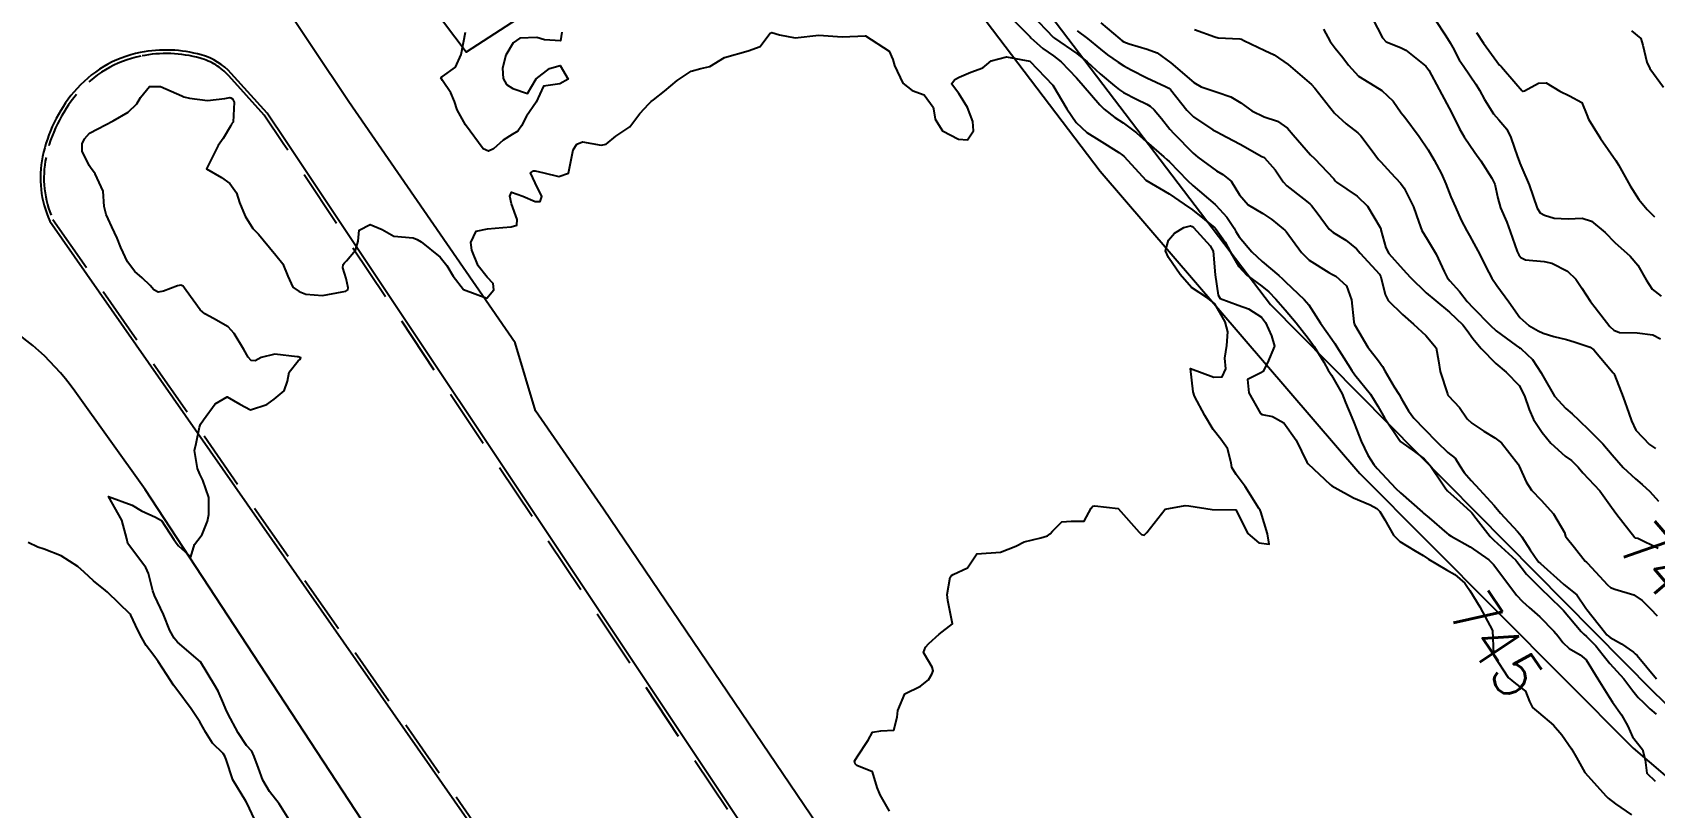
# Model space of a CAD drawing. Header units: metres. Extents: x 298520 to 308411, y 7433745 to 7450750.
# Drawn here: x 305244.6 to 305382.8, y 7436377.2 to 7436443.2 of the extents above; entities that cross this region are included whole.
import ezdxf
from ezdxf.enums import TextEntityAlignment as Align

# ---------------------------------------------------------------- set-up
doc = ezdxf.new("R2010")
doc.units = ezdxf.units.M
doc.header["$LTSCALE"] = 10
doc.linetypes.add('DASHED', pattern=[0.75, 0.5, -0.25])
for name, color, linetype in [('Canteiro', 45, 'DASHED'), ('Cotas', 45, 'Continuous'), ('Curvas de Nivel 1m', 11, 'Continuous'), ('Curvas de Nivel 5m', 15, 'Continuous'), ('Edificações', 30, 'Continuous'), ('Vias Primárias', 230, 'Continuous')]:
    doc.layers.add(name, color=color, linetype=linetype)
doc.styles.add('Style-STANDARD', font='STANDARD.shx')

msp = doc.modelspace()

# ---------------------------------------------------------------- linework, layer by layer
at = {"layer": 'Canteiro'}
msp.add_lwpolyline([(305266, 7436433.78), (305264.39, 7436436.19), (305261.36, 7436439.55, 0.142047), (305258.94, 7436441.05, 0.117996), (305253.89, 7436441.23, 0.170733), (305248.4, 7436437.97, 0.124148), (305245.8, 7436432.6, 0.156838), (305246.38, 7436427.32), (305292.39, 7436361.42), (305332.32, 7436301.74), (305343.24, 7436285.69), (305360.77, 7436258.64, 0.027998), (305364.01, 7436254.19, 0.219336), (305371.85, 7436250.39, 0.147376), (305376.57, 7436251.71, 0.103006), (305379.55, 7436254.59, 0.089753), (305381.29, 7436258.54, 0.198141), (305380.7, 7436262.36), (305367.22, 7436281.95), (305352.16, 7436304.22), (305337.61, 7436325.77), (305324.65, 7436345.85)], format="xyb", close=True, dxfattribs=at)
at = {"layer": 'Curvas de Nivel 1m', "flags": 128}
for points, elevation in [([(305327.69, 7436444.81), (305329.61, 7436442.87), (305329.69, 7436442.79), (305330.7, 7436441.87), (305331.6, 7436441.25), (305332.26, 7436440.75), (305333.57, 7436439.38), (305334.14, 7436438.73), (305335.55, 7436437.08), (305335.72, 7436436.9), (305335.93, 7436436.71), (305336.83, 7436436), (305337.53, 7436435.54), (305338.68, 7436434.68), (305339.51, 7436433.94), (305341, 7436432.65), (305341.27, 7436432.42), (305341.49, 7436432.22), (305343.02, 7436430.62), (305343.47, 7436430.2), (305345.37, 7436428.6), (305345.44, 7436428.53), (305346.36, 7436427.52), (305346.99, 7436426.58), (305347.14, 7436426.3), (305347.42, 7436425.82), (305348.5, 7436424.56), (305349.39, 7436423.74), (305350.79, 7436422.53), (305351.1, 7436422.26), (305351.37, 7436422.01), (305352.97, 7436420.5), (305353.35, 7436420.05), (305354.34, 7436418.49), (305355.31, 7436417.11), (305355.57, 7436416.74), (305355.74, 7436416.47), (305356.35, 7436415.52), (305357.01, 7436414.45), (305357.28, 7436414.09), (305358.6, 7436412.44), (305359.24, 7436411.4), (305359.79, 7436410.42), (305361.01, 7436408.61), (305361.15, 7436408.41), (305361.2, 7436408.36), (305362.35, 7436407.55), (305363.19, 7436406.92), (305363.68, 7436406.37), (305364.73, 7436404.8), (305365.01, 7436404.36), (305365.16, 7436404.2), (305366.22, 7436403.27), (305367.13, 7436402.45), (305367.24, 7436402.33), (305367.61, 7436401.84), (305368.8, 7436400.31), (305369.11, 7436400), (305370.98, 7436398.29), (305371.08, 7436398.18), (305371.9, 7436397.11), (305372.72, 7436396.27), (305372.9, 7436396.1), (305373.06, 7436395.94), (305374.83, 7436394.24), (305375.04, 7436394.02), (305376.55, 7436392.22), (305376.77, 7436391.98), (305377.01, 7436391.78), (305377.8, 7436391.01), (305378.42, 7436390.2), (305378.98, 7436389.5), (305380.17, 7436388.18), (305380.95, 7436387.16), (305381.4, 7436386.61), (305381.85, 7436386.16), (305382.41, 7436385.62), (305382.93, 7436385.17)], 743), ([(305329.72, 7436444.79), (305331.61, 7436442.82), (305331.69, 7436442.76), (305333.6, 7436441.46), (305334.47, 7436440.73), (305335.58, 7436439.71), (305336.81, 7436438.7), (305337.22, 7436438.36), (305337.56, 7436438.12), (305338.67, 7436437.56), (305339.55, 7436437.13), (305339.83, 7436436.95), (305340.17, 7436436.66), (305340.8, 7436435.92), (305341.53, 7436435.01), (305341.85, 7436434.64), (305343.5, 7436432.97), (305343.89, 7436432.62), (305345.48, 7436431.46), (305346.02, 7436431.13), (305346.74, 7436430.58), (305347.46, 7436429.42), (305348.2, 7436428.56), (305349.44, 7436427.83), (305350.2, 7436427.31), (305351.18, 7436426.52), (305351.31, 7436426.41), (305351.42, 7436426.28), (305352.73, 7436424.51), (305353.39, 7436423.84), (305355.06, 7436422.8), (305355.38, 7436422.63), (305355.65, 7436422.48), (305356.56, 7436421.66), (305356.98, 7436420.46), (305357.18, 7436418.6), (305357.21, 7436418.45), (305357.25, 7436418.37), (305357.32, 7436418.22), (305358.39, 7436416.44), (305359.29, 7436415.28), (305359.64, 7436414.78), (305359.82, 7436414.42), (305360.63, 7436413.05), (305361.04, 7436412.41), (305361.25, 7436412.05), (305361.83, 7436411), (305362.29, 7436410.39), (305363.22, 7436409.46), (305364.25, 7436408.37), (305365.19, 7436407.47), (305365.81, 7436406.97), (305366.21, 7436406.34), (305366.58, 7436405.75), (305367.17, 7436405.08), (305367.89, 7436404.32), (305369.14, 7436402.94), (305369.69, 7436402.3), (305371.12, 7436400.75), (305371.34, 7436400.51), (305371.51, 7436400.28), (305372.2, 7436399.17), (305372.84, 7436398.26), (305372.95, 7436398.13), (305373.08, 7436398), (305375.04, 7436396.24), (305375.06, 7436396.22), (305376.17, 7436395.34), (305376.96, 7436394.21), (305377.04, 7436394.09), (305378.55, 7436392.19), (305378.75, 7436391.94), (305379.01, 7436391.71), (305379.99, 7436391.16), (305381, 7436390.45), (305381.15, 7436390.32), (305381.31, 7436390.17), (305382.96, 7436388.19)], 742), ([(305358.78, 7436444.44), (305359.62, 7436442.77), (305359.93, 7436442.43), (305361.16, 7436441.96), (305361.61, 7436441.72), (305363.32, 7436440.38), (305363.59, 7436440.04), (305364.46, 7436438.37), (305365.54, 7436436.36), (305366.2, 7436435.02), (305366.58, 7436434.34), (305367.5, 7436433.01), (305368.01, 7436432.32), (305368.95, 7436430.84), (305369.19, 7436430.31), (305369.46, 7436429.13), (305369.69, 7436428.31), (305370.21, 7436427.08), (305370.51, 7436426.3), (305371.11, 7436424.59), (305371.23, 7436424.29), (305371.4, 7436424.06), (305371.8, 7436423.88), (305373.39, 7436423.72), (305374.06, 7436423.58), (305375.38, 7436422.92), (305376.1, 7436422.23), (305376.61, 7436421.46), (305377.35, 7436420.33), (305377.44, 7436420.21), (305377.74, 7436419.82), (305378.98, 7436418.19), (305379.32, 7436417.89), (305379.81, 7436417.69), (305381.32, 7436417.67), (305382.65, 7436417.48), (305383.31, 7436417.16)], 737), ([(305364.1, 7436444.38), (305365.03, 7436442.96), (305365.4, 7436442.36), (305365.61, 7436441.96), (305366.17, 7436440.92), (305366.55, 7436440.35), (305367.57, 7436438.85), (305367.88, 7436438.33), (305368.33, 7436437.54), (305369.08, 7436436.31), (305369.54, 7436435.8), (305370.22, 7436434.99), (305370.55, 7436434.29), (305371.14, 7436432.64), (305371.27, 7436432.28), (305371.33, 7436432.12), (305371.49, 7436431.72), (305372.12, 7436430.27), (305372.47, 7436429.26), (305372.8, 7436428.27), (305373.05, 7436427.88), (305373.44, 7436427.67), (305374.25, 7436427.43), (305375.43, 7436427.38), (305376.63, 7436427.42), (305377.43, 7436427.17), (305378.59, 7436426.2), (305379.41, 7436425.35), (305380.72, 7436424.18), (305381.39, 7436423.43), (305382.1, 7436422.16), (305382.59, 7436421.38), (305383.36, 7436420.78)], 736), ([(305266.8, 7436375.73), (305265.66, 7436377.54), (305264.84, 7436378.6), (305264.27, 7436379.56), (305263.89, 7436380.59), (305263.54, 7436381.57), (305263.32, 7436382.02), (305262.88, 7436382.52), (305262.17, 7436383.59), (305261.29, 7436385.23), (305261.11, 7436385.6), (305260.93, 7436386.1), (305260.46, 7436387.13), (305260.17, 7436387.61), (305258.97, 7436389.63), (305256.99, 7436391.31), (305256.71, 7436391.65), (305256.36, 7436392.3), (305255.81, 7436393.66), (305255.04, 7436395.28), (305254.9, 7436395.67), (305254.54, 7436397.16), (305254.3, 7436397.68), (305253.09, 7436399.28), (305252.78, 7436399.7), (305252.68, 7436400.12), (305252.26, 7436401.71), (305251.13, 7436403.72), (305253.13, 7436402.99), (305253.93, 7436402.49), (305255.12, 7436401.97), (305255.65, 7436401.66), (305256.7, 7436400.05), (305256.97, 7436399.65), (305257.09, 7436399.51), (305258.14, 7436398.57), (305258.45, 7436399.64), (305258.73, 7436400), (305259.1, 7436400.49), (305259.54, 7436401.62), (305259.66, 7436402.17), (305259.66, 7436403.62), (305259.15, 7436405.1), (305258.9, 7436405.63), (305258.69, 7436406.11), (305258.46, 7436407.64), (305258.59, 7436408.24), (305258.86, 7436409.63), (305258.97, 7436409.88), (305259.22, 7436410.24), (305260.2, 7436411.62), (305261.24, 7436412.21), (305262.32, 7436411.59), (305263.23, 7436411.1), (305264.6, 7436411.56), (305265.24, 7436412), (305266.07, 7436412.72), (305266.38, 7436413.54), (305266.5, 7436414.3), (305267.28, 7436415.28), (305267.43, 7436415.38), (305267.5, 7436415.53), (305267.28, 7436415.6), (305267.19, 7436415.62), (305265.29, 7436415.84), (305264.12, 7436415.57), (305263.6, 7436415.26), (305263.28, 7436415.29), (305263.01, 7436415.58), (305262.64, 7436416.24), (305261.83, 7436417.59), (305261.31, 7436418.16), (305260.07, 7436418.87), (305259.33, 7436419.28), (305258.92, 7436419.63), (305257.74, 7436421.26), (305257.45, 7436421.65), (305257.35, 7436421.7), (305257.29, 7436421.71), (305257, 7436421.65), (305255.81, 7436421.21), (305255.35, 7436421.11), (305254.98, 7436421.31), (305254.68, 7436421.68), (305254, 7436422.33), (305253.36, 7436422.89), (305252.74, 7436423.71), (305252.18, 7436424.92), (305251.86, 7436425.72), (305251.41, 7436426.69), (305251.08, 7436427.38), (305250.92, 7436427.73), (305250.74, 7436428.42), (305250.68, 7436429.73), (305250, 7436431.2), (305249.6, 7436431.74), (305249.47, 7436431.92), (305248.87, 7436433.14), (305248.88, 7436433.75), (305249.07, 7436434.17), (305249.51, 7436434.66), (305250.22, 7436435.03), (305251.52, 7436435.72), (305252.79, 7436436.45), (305253.54, 7436437.17), (305253.84, 7436437.7), (305254.61, 7436438.64), (305255.56, 7436438.64), (305257.37, 7436437.83), (305257.54, 7436437.75), (305258.02, 7436437.65), (305259.54, 7436437.44), (305261.04, 7436437.61), (305261.46, 7436437.69), (305261.54, 7436437.68), (305261.69, 7436437.6), (305261.82, 7436437.31), (305261.73, 7436435.6), (305261.64, 7436435.48), (305261.52, 7436435.27), (305260.9, 7436434.21), (305260.45, 7436433.62), (305259.47, 7436431.63), (305260.75, 7436430.89), (305261.46, 7436430.39), (305262.01, 7436429.59), (305262.28, 7436428.75), (305262.75, 7436427.59), (305263.41, 7436426.55), (305263.89, 7436426.06), (305264.3, 7436425.57), (305265.38, 7436424.28), (305265.98, 7436423.54), (305266.41, 7436422.49), (305266.83, 7436421.54), (305267.35, 7436421.17), (305267.93, 7436420.94), (305269.35, 7436420.83), (305271.03, 7436421.16), (305271.35, 7436421.22), (305271.52, 7436421.31), (305271.54, 7436421.48), (305271.36, 7436422.29), (305271.09, 7436423.2), (305271.12, 7436423.48), (305271.23, 7436423.63), (305271.38, 7436423.78), (305272.17, 7436424.69), (305272.39, 7436425.47), (305272.48, 7436426.4), (305273.42, 7436426.88), (305274.43, 7436426.46), (305275.41, 7436425.89), (305277.07, 7436425.75), (305277.4, 7436425.61), (305277.74, 7436425.41), (305279.38, 7436424.09), (305279.93, 7436423.38), (305280.49, 7436422.49), (305281.35, 7436421.36), (305283.35, 7436420.62), (305283.95, 7436421.33), (305283.88, 7436421.85), (305283.36, 7436422.39), (305282.61, 7436423.35), (305282.06, 7436424.69), (305281.97, 7436425.35), (305282.45, 7436426.31), (305283.41, 7436426.51), (305284.72, 7436426.62), (305285.42, 7436426.68), (305285.89, 7436426.84), (305285.94, 7436427.3), (305285.44, 7436428.64), (305285.3, 7436429.31), (305285.46, 7436429.64), (305286.42, 7436429.3), (305287.45, 7436428.84), (305287.9, 7436428.84), (305288.03, 7436429.28), (305287.46, 7436430.42), (305287.06, 7436431.29), (305287.31, 7436431.46), (305287.47, 7436431.46), (305288.21, 7436431.28), (305289.47, 7436430.98), (305290.3, 7436431.26), (305290.49, 7436432.26), (305290.69, 7436433.25), (305291.01, 7436433.74), (305291.5, 7436433.92), (305293.07, 7436433.65), (305293.5, 7436433.74), (305294.32, 7436434.4), (305295.52, 7436435.19), (305296.38, 7436436.34), (305297.13, 7436437.17), (305297.35, 7436437.37), (305297.55, 7436437.51), (305298.48, 7436438.24), (305299.56, 7436439.15), (305300.76, 7436439.95), (305301.58, 7436440.17), (305302.35, 7436440.34), (305303.59, 7436441.1), (305305.6, 7436441.67), (305306.62, 7436442.04), (305307.37, 7436443.05), (305307.48, 7436443.19), (305307.62, 7436443.23), (305308.28, 7436443.04), (305309.61, 7436442.78), (305311.61, 7436443), (305313.61, 7436442.88), (305315.61, 7436442.95), (305315.61, 7436442.95), (305317.6, 7436441.65), (305317.92, 7436440.93), (305318.07, 7436440.44), (305318.78, 7436438.92), (305319.56, 7436438.31), (305320.58, 7436437.92), (305321.36, 7436436.88), (305321.4, 7436436.74), (305321.53, 7436435.85), (305322.16, 7436434.87), (305323.51, 7436434.15), (305324.27, 7436434.1), (305324.79, 7436434.85), (305324.73, 7436435.65), (305324.29, 7436436.85), (305323.55, 7436438.04), (305322.91, 7436438.87), (305323.2, 7436439.23), (305323.57, 7436439.42), (305324.57, 7436439.86), (305325.58, 7436440.24), (305325.92, 7436440.51), (305326.29, 7436440.83), (305327.6, 7436441.16), (305329.59, 7436440.79), (305331.56, 7436438.76), (305332.74, 7436436.75), (305333.53, 7436435.56), (305334.44, 7436434.73), (305335.51, 7436434.08), (305337.16, 7436433.03), (305337.49, 7436432.8), (305337.62, 7436432.69), (305339.47, 7436430.67), (305341.46, 7436429.51), (305342.75, 7436428.63), (305343.44, 7436428.13), (305345.36, 7436426.6), (305345.42, 7436426.54), (305346.22, 7436425.39), (305346.65, 7436424.58), (305347.38, 7436423.31), (305348.08, 7436422.56), (305349.36, 7436421.62), (305349.96, 7436421.14), (305350.54, 7436420.53), (305351.34, 7436419.62), (305352.28, 7436418.51), (305353.31, 7436417.2), (305353.82, 7436416.49), (305354.62, 7436415.16), (305355, 7436414.48), (305355.28, 7436414.06), (305356.19, 7436412.47), (305356.49, 7436411.71), (305357.01, 7436410.45), (305357.23, 7436409.96), (305357.81, 7436408.44), (305358.38, 7436407.25), (305358.9, 7436406.43), (305359.18, 7436406.11), (305360.77, 7436404.41), (305361.16, 7436404.02), (305363.03, 7436402.38), (305363.09, 7436402.34), (305363.13, 7436402.3), (305363.6, 7436401.9), (305365.12, 7436400.59), (305365.24, 7436400.49), (305365.47, 7436400.35), (305367.1, 7436399.42), (305368.69, 7436398.31), (305369.08, 7436397.92), (305370.31, 7436396.3), (305371.05, 7436395.32), (305371.54, 7436394.78), (305372.13, 7436394.27), (305373.03, 7436393.47), (305374.22, 7436392.25), (305374.59, 7436391.82), (305375, 7436391.28), (305375.53, 7436390.77), (305376.46, 7436390.22), (305376.99, 7436389.8), (305377.98, 7436388.2), (305378.95, 7436386.61), (305379.23, 7436386.19), (305379.99, 7436385.13), (305380.53, 7436384.17), (305380.91, 7436383.26), (305381.76, 7436382.16), (305382.01, 7436381.28), (305382.14, 7436380.15), (305382.86, 7436379.48)], 744), ([(305289.72, 7436443.27), (305289.61, 7436442.52), (305288.27, 7436442.62), (305287.61, 7436442.82), (305286.16, 7436442.75), (305285.6, 7436442.35), (305284.97, 7436441.32), (305284.69, 7436440.21), (305284.74, 7436439.32), (305285.03, 7436438.8), (305285.55, 7436438.46), (305286.81, 7436438.03), (305287.56, 7436439.29), (305288.68, 7436440.17), (305289.58, 7436440.44), (305290.28, 7436439.26), (305289.56, 7436438.87), (305288.18, 7436438.66), (305287.54, 7436437.29), (305286.71, 7436436.12), (305286.29, 7436435.3), (305285.99, 7436434.83), (305285.51, 7436434.54), (305284.75, 7436434.07), (305283.9, 7436433.33), (305283.49, 7436433.12), (305283.03, 7436433.34), (305281.52, 7436435.36), (305280.83, 7436436.66), (305280.58, 7436437.37), (305280.27, 7436438.09), (305279.56, 7436439.15), (305279.42, 7436439.39), (305279.48, 7436439.47), (305279.56, 7436439.5), (305280.67, 7436440.28), (305281.16, 7436441.37), (305281.52, 7436443.27)], 744), ([(305333.62, 7436443.37), (305334.51, 7436442.73), (305335.6, 7436441.81), (305336.22, 7436441.33), (305337.13, 7436440.7), (305337.59, 7436440.41), (305338.21, 7436440.06), (305339.57, 7436439.38), (305341.15, 7436438.65), (305341.42, 7436438.5), (305341.56, 7436438.38), (305342.96, 7436436.63), (305343.54, 7436436.06), (305345.17, 7436434.96), (305345.52, 7436434.77), (305345.63, 7436434.71), (305345.84, 7436434.6), (305347.51, 7436433.72), (305349.35, 7436432.69), (305349.49, 7436432.61), (305349.57, 7436432.55), (305350.48, 7436431.53), (305351.16, 7436430.52), (305351.47, 7436430.18), (305352.89, 7436429.07), (305353.45, 7436428.64), (305353.59, 7436428.5), (305354.06, 7436427.87), (305355.09, 7436426.48), (305355.42, 7436426.2), (305356.51, 7436425.56), (305357.41, 7436424.81), (305357.73, 7436424.45), (305359.38, 7436422.65), (305359.5, 7436422.43), (305359.85, 7436420.92), (305360.11, 7436420.42), (305361.34, 7436419.22), (305362.26, 7436418.39), (305363.31, 7436417.43), (305364.19, 7436416.37), (305364.39, 7436415.27), (305364.53, 7436414.37), (305365.17, 7436412.45), (305365.2, 7436412.36), (305365.25, 7436412.29), (305366.19, 7436411.29), (305366.84, 7436410.34), (305367.23, 7436409.97), (305368.25, 7436409.29), (305369.21, 7436408.72), (305369.77, 7436408.3), (305371.18, 7436406.48), (305371.25, 7436406.35), (305371.27, 7436406.29), (305371.86, 7436404.97), (305372.33, 7436404.27), (305373.15, 7436403.4), (305374.2, 7436402.25), (305375.12, 7436400.66), (305375.23, 7436400.35), (305375.28, 7436400.24), (305375.97, 7436399.36), (305376.89, 7436398.21), (305377, 7436398.13), (305377.08, 7436398.05), (305378.8, 7436396.19), (305379.06, 7436395.98), (305379.43, 7436395.82), (305381.05, 7436395.33), (305381.75, 7436394.86), (305382.45, 7436394.15), (305383.03, 7436393.54)], 741), ([(305343.63, 7436443.49), (305345.35, 7436442.87), (305345.62, 7436442.79), (305347.48, 7436442.71), (305347.61, 7436442.67), (305347.82, 7436442.57), (305349.6, 7436441.71), (305350.4, 7436441.34), (305351.59, 7436440.52), (305353.57, 7436438.81), (305353.87, 7436438.5), (305355.11, 7436436.92), (305355.45, 7436436.48), (305355.54, 7436436.38), (305356.53, 7436435.46), (305357.53, 7436434.69), (305357.78, 7436434.45), (305358.67, 7436433.28), (305359.3, 7436432.43), (305359.49, 7436432.21), (305360.35, 7436431.29), (305361.17, 7436430.4), (305361.47, 7436429.99), (305362.27, 7436428.39), (305362.73, 7436427.08), (305362.98, 7436426.38), (305363.42, 7436425.64), (305364.2, 7436424.37), (305364.87, 7436422.88), (305365.14, 7436422.36), (305365.37, 7436422.09), (305366.19, 7436421.18), (305366.85, 7436420.34), (305367.34, 7436419.79), (305368.79, 7436418.32), (305369.32, 7436417.82), (305371.02, 7436416.58), (305371.3, 7436416.38), (305371.36, 7436416.35), (305371.45, 7436416.29), (305372.4, 7436415.38), (305373.15, 7436414.26), (305373.28, 7436413.99), (305374.28, 7436412.25), (305375.24, 7436411.2), (305375.77, 7436410.76), (305376.35, 7436410.22), (305377.22, 7436409.38), (305378.4, 7436408.2), (305379.19, 7436407.26), (305380.12, 7436406.18), (305381.17, 7436405.22), (305381.74, 7436404.74), (305382.41, 7436404.15), (305383.15, 7436403.31)], 739), ([(305354.6, 7436443.52), (305355.17, 7436442.48), (305355.61, 7436441.91), (305356.25, 7436441.12), (305356.74, 7436440.46), (305357.58, 7436439.53), (305359.35, 7436438.43), (305359.56, 7436438.3), (305360.53, 7436437.4), (305361.23, 7436436.4), (305361.37, 7436436.23), (305361.54, 7436436.03), (305362.74, 7436434.39), (305363.51, 7436433.25), (305364.04, 7436432.37), (305364.66, 7436431.19), (305365.02, 7436430.36), (305365.46, 7436429.25), (305365.84, 7436428.35), (305366.34, 7436427.26), (305366.81, 7436426.34), (305367.03, 7436425.94), (305367.41, 7436425.26), (305367.92, 7436424.32), (305368.44, 7436423.27), (305368.93, 7436422.31), (305369.37, 7436421.69), (305370.38, 7436420.3), (305371.33, 7436418.97), (305372.1, 7436418.28), (305372.89, 7436417.84), (305373.32, 7436417.64), (305374.22, 7436417.34), (305375.31, 7436417.08), (305375.96, 7436416.88), (305377.31, 7436416.44), (305377.64, 7436416.21), (305379.28, 7436414.26), (305379.33, 7436414.19), (305379.4, 7436414.07), (305380.14, 7436412.18), (305380.61, 7436410.81), (305380.84, 7436410.17), (305381.22, 7436409.37), (305382.38, 7436408.15), (305382.87, 7436407.81)], 738), ([(305380.83, 7436443.37), (305381.62, 7436442.74), (305381.79, 7436442.16), (305382.13, 7436440.7), (305382.41, 7436440.16), (305383.57, 7436438.59)], 734), ([(305263.52, 7436376.28), (305262.92, 7436377.58), (305262.83, 7436377.76), (305261.72, 7436379.59), (305261.14, 7436381.32), (305261.04, 7436381.6), (305260.88, 7436381.84), (305259.98, 7436382.71), (305259.4, 7436383.62), (305258.91, 7436384.52), (305258.17, 7436385.64), (305256.94, 7436387.27), (305256.66, 7436387.65), (305256.08, 7436388.54), (305255.35, 7436389.67), (305254.98, 7436390.17), (305254.33, 7436391.03), (305253.96, 7436391.69), (305253.63, 7436392.32), (305253.01, 7436393.62), (305252.96, 7436393.7), (305251.04, 7436395.58), (305250.87, 7436395.72), (305249.84, 7436396.53), (305249.06, 7436397.27), (305248.52, 7436397.76), (305247.08, 7436398.66), (305245.65, 7436399.22), (305245.09, 7436399.41), (305244.27, 7436399.8)], 743)]:
    msp.add_lwpolyline(points, dxfattribs=dict(at, elevation=elevation))
at = {"layer": 'Curvas de Nivel 5m', "flags": 128}
for points, elevation in [([(305335.63, 7436444.07), (305337.26, 7436442.7), (305337.46, 7436442.54), (305337.61, 7436442.44), (305338.04, 7436442.26), (305339.6, 7436441.81), (305340.45, 7436441.51), (305341.59, 7436440.64), (305343.57, 7436438.97), (305344.19, 7436438.61), (305345.56, 7436438.15), (305346.72, 7436437.75), (305347.55, 7436437.26), (305348.49, 7436436.56), (305349.54, 7436436.05), (305350.69, 7436435.69), (305351.53, 7436435.1), (305352.01, 7436434.52), (305353.5, 7436432.83), (305353.84, 7436432.5), (305355.48, 7436430.78), (305355.59, 7436430.6), (305355.71, 7436430.48), (305357.46, 7436429.3), (305358.35, 7436428.44), (305359.42, 7436426.62), (305359.48, 7436426.48), (305359.49, 7436426.43), (305359.9, 7436424.91), (305360.18, 7436424.42), (305361.38, 7436423.05), (305362, 7436422.39), (305363.36, 7436421.07), (305364.16, 7436420.37), (305365.34, 7436419.41), (305366.48, 7436418.34), (305366.84, 7436417.86), (305367.31, 7436417.17), (305368.02, 7436416.32), (305369.29, 7436415.04), (305370.17, 7436414.3), (305371.27, 7436413.18), (305371.73, 7436412.28), (305372.11, 7436411.14), (305372.49, 7436410.27), (305373.22, 7436409.16), (305373.96, 7436408.25), (305375.19, 7436407.16), (305375.73, 7436406.78), (305376.3, 7436406.22), (305376.68, 7436405.72), (305377.17, 7436405.21), (305378.15, 7436404.2), (305379.14, 7436402.82), (305379.58, 7436402.19), (305381.11, 7436400.23), (305381.15, 7436400.21), (305381.38, 7436400.17), (305383.1, 7436399.31)], 740), ([(305367.63, 7436443.25), (305368.22, 7436442.32), (305369.59, 7436440.46), (305369.67, 7436440.39), (305369.76, 7436440.31), (305370.98, 7436438.88), (305371.52, 7436438.28), (305371.54, 7436438.26), (305371.56, 7436438.24), (305371.61, 7436438.24), (305371.73, 7436438.28), (305372.93, 7436438.91), (305373.57, 7436438.96), (305374.74, 7436438.25), (305375.56, 7436437.85), (305376.6, 7436437.28), (305377.03, 7436436.22), (305377.17, 7436435.85), (305377.53, 7436435.25), (305378.19, 7436434.2), (305379.5, 7436432.33), (305379.59, 7436432.19), (305379.72, 7436431.96), (305380.71, 7436430.18), (305381.46, 7436429.02), (305382.16, 7436428.16), (305382.81, 7436427.53)], 735), ([(305317.63, 7436376.92), (305316.84, 7436378.3), (305316.58, 7436378.93), (305316.19, 7436380.26), (305314.87, 7436380.81), (305314.72, 7436380.96), (305314.67, 7436381.17), (305314.88, 7436381.55), (305315.82, 7436382.95), (305316.2, 7436383.64), (305316.91, 7436383.75), (305318.01, 7436383.81), (305318.29, 7436384.92), (305318.34, 7436385.5), (305318.94, 7436386.91), (305320.29, 7436387.56), (305320.96, 7436388.11), (305321.26, 7436388.59), (305321.35, 7436388.88), (305321.27, 7436389.17), (305320.98, 7436389.65), (305320.53, 7436390.43), (305320.72, 7436390.88), (305321, 7436391.21), (305321.88, 7436392), (305323.01, 7436392.86), (305322.6, 7436394.86), (305322.55, 7436395.36), (305322.8, 7436396.86), (305322.92, 7436397), (305323.07, 7436397.07), (305324.27, 7436397.65), (305325.09, 7436398.84), (305327.09, 7436398.98), (305328.41, 7436399.48), (305329.1, 7436399.86), (305330.54, 7436400.2), (305331.11, 7436400.38), (305331.33, 7436400.53), (305331.51, 7436400.76), (305332.31, 7436401.56), (305333.12, 7436401.62), (305334.23, 7436401.62), (305334.83, 7436402.72), (305334.97, 7436402.89), (305335.14, 7436402.93), (305337.13, 7436402.69), (305338.9, 7436400.67), (305339.11, 7436400.49), (305339.34, 7436400.43), (305339.57, 7436400.66), (305341.13, 7436402.64), (305342.81, 7436402.95), (305343.14, 7436402.91), (305345.13, 7436402.6), (305347.13, 7436402.57), (305348.17, 7436400.56), (305349.1, 7436399.76), (305349.99, 7436399.65), (305349.84, 7436400.54), (305349.26, 7436402.42), (305349.2, 7436402.55), (305349.13, 7436402.67), (305347.92, 7436404.56), (305347.17, 7436405.6), (305346.79, 7436406.19), (305346.75, 7436406.58), (305346.43, 7436407.81), (305345.86, 7436408.59), (305345.22, 7436409.41), (305344.5, 7436410.61), (305343.62, 7436412.25), (305343.49, 7436412.62), (305343.28, 7436414.62), (305345.27, 7436413.87), (305345.96, 7436413.9), (305346.29, 7436414.58), (305346.2, 7436415.49), (305346.36, 7436416.58), (305346.46, 7436417.73), (305346.22, 7436418.59), (305345.35, 7436420.12), (305344.76, 7436420.61), (305343.36, 7436421.52), (305342.39, 7436422.63), (305341.39, 7436424.07), (305341.14, 7436424.64), (305341.41, 7436425.54), (305341.9, 7436426.15), (305342.72, 7436426.63), (305343.28, 7436426.77), (305343.42, 7436426.71), (305343.54, 7436426.62), (305344.95, 7436425.06), (305345.2, 7436424.6), (305345.37, 7436422.6), (305345.62, 7436420.87), (305345.8, 7436420.59), (305347.34, 7436420.02), (305348.22, 7436419.69), (305349.33, 7436418.99), (305349.67, 7436418.54), (305350.17, 7436417.39), (305350.42, 7436416.53), (305349.84, 7436415.1), (305349.54, 7436414.55), (305349.46, 7436414.37), (305349.28, 7436414.26), (305348.14, 7436413.69), (305348.25, 7436412.56), (305349.24, 7436410.79), (305349.37, 7436410.69), (305350.25, 7436410.53), (305351.22, 7436409.98), (305352.28, 7436408.51), (305353.18, 7436406.65), (305353.3, 7436406.5), (305355.17, 7436404.75), (305355.32, 7436404.63), (305355.58, 7436404.47), (305357.15, 7436403.61), (305358.58, 7436403), (305359.14, 7436402.7), (305359.4, 7436402.43), (305359.82, 7436401.73), (305360.58, 7436400.42), (305361.1, 7436399.88), (305362.4, 7436399.09), (305363.09, 7436398.68), (305363.54, 7436398.38), (305365.07, 7436397.46), (305365.78, 7436397.06), (305366.64, 7436396.34), (305366.82, 7436396.09), (305367.06, 7436395.72), (305367.91, 7436394.32), (305369.01, 7436392.31), (305369.07, 7436390.31), (305369.12, 7436390.18), (305370.33, 7436388.3), (305370.96, 7436387.78), (305371.82, 7436387.14), (305372.16, 7436386.27), (305372.41, 7436385.74), (305372.93, 7436385.32), (305374.19, 7436384.25), (305374.91, 7436383.42), (305375.73, 7436382.23), (305376.16, 7436381.49), (305376.87, 7436380.21), (305378.67, 7436378.19), (305378.84, 7436378.02), (305379.47, 7436377.55), (305380.83, 7436376.6)], 745)]:
    msp.add_lwpolyline(points, dxfattribs=dict(at, elevation=elevation))
at = {"layer": 'Edificações'}
msp.add_lwpolyline([(305276.67, 7436448.1), (305282.91, 7436452.24), (305285.14, 7436448.93), (305287.46, 7436450.65), (305289.78, 7436446.91), (305281.59, 7436441.57)], close=True, dxfattribs=at)
at = {"layer": 'Vias Primárias'}
for points in [[(305246.06, 7436539.24), (305249.05, 7436534.71), (305263.21, 7436511.2), (305267.75, 7436504.6), (305274.27, 7436497.48), (305281.82, 7436488.56), (305292.97, 7436478.68), (305309.18, 7436463.97), (305315.55, 7436457.83), (305335.59, 7436431.42), (305357.69, 7436405.68), (305380.99, 7436382.27), (305407.66, 7436359.48), (305417.54, 7436349.77), (305425.03, 7436340.47), (305438.89, 7436320.42), (305454.41, 7436296.79), (305470.15, 7436273.55), (305478.56, 7436261.27), (305485.26, 7436252.18), (305499.79, 7436232.06), (305507.53, 7436220.09), (305539.2, 7436173.27)], [(305279.33, 7436498.61), (305287.45, 7436489.72), (305294.98, 7436483.27), (305318.99, 7436460.96), (305350.08, 7436420.06), (305382.66, 7436387.13), (305403.39, 7436367.11), (305412.83, 7436359.53), (305422.69, 7436349.25), (305433.77, 7436333.05), (305453.37, 7436303.81), (305470.27, 7436278.78), (305485.77, 7436256.27), (305552.14, 7436158.52), (305569.85, 7436127.38)]]:
    msp.add_lwpolyline(points, dxfattribs=at)
for points in [[(305321.49, 7436361), (305293.28, 7436402.64), (305287.48, 7436411.02), (305285.76, 7436416.8), (305271.59, 7436437.33), (305265.41, 7436446.61), (305261.41, 7436453.11), (305260.12, 7436456.91), (305258.59, 7436461.51), (305257.1, 7436467.81, -0.12116), (305257.13, 7436471.32, -0.203457), (305260.58, 7436475.85, -0.059187), (305263.49, 7436477.08, 0.331176), (305266.82, 7436481.47, 0.004742), (305266.82, 7436484.39, 0.422957), (305264.83, 7436486.28, -0.013112), (305261.77, 7436486.24, -0.220613), (305258.2, 7436487.95, -0.077154), (305257.18, 7436489.68, -0.01882), (305256.48, 7436491.62), (305248.97, 7436513.38), (305245.4, 7436523.86), (305243.54, 7436530.09)], [(305483.39, 7436185.86), (305483.33, 7436217.64), (305480.95, 7436226.3), (305467.92, 7436246.14, 0.066981), (305463.46, 7436251.28, 0.08754), (305452.99, 7436257.66, 0.119957), (305440.31, 7436259.37, 0.05044), (305431.85, 7436257.61, 0.071113), (305428.56, 7436256.03), (305405.78, 7436240.55), (305398.33, 7436237.46), (305390.72, 7436232.98), (305381.74, 7436227.06), (305376, 7436223.38), (305364.83, 7436241.82), (305360.52, 7436246.66), (305349.1, 7436262.61), (305327.93, 7436293.77), (305296.73, 7436340.86), (305274.33, 7436373.68), (305254.24, 7436404.31), (305248.26, 7436412.68, 0.125954), (305240.24, 7436419.45, 0.10142)]]:
    msp.add_lwpolyline(points, format="xyb", dxfattribs=at)
msp.add_lwpolyline([(305266.25, 7436433.94), (305264.63, 7436436.37), (305261.58, 7436439.75, 0.142047), (305259.02, 7436441.33, 0.117996), (305253.83, 7436441.53, 0.170733), (305248.17, 7436438.16, 0.124148), (305245.51, 7436432.66, 0.15766), (305246.12, 7436427.17), (305292.14, 7436361.25), (305332.07, 7436301.58), (305342.99, 7436285.52), (305360.51, 7436258.47, 0.027998), (305363.78, 7436254, 0.219336), (305371.84, 7436250.09, 0.147376), (305376.73, 7436251.46, 0.103006), (305379.79, 7436254.42, 0.089753), (305381.58, 7436258.47, 0.198565), (305380.95, 7436262.52), (305367.47, 7436282.12), (305352.4, 7436304.39), (305337.86, 7436325.94), (305324.9, 7436346.01)], format="xyb", close=True, dxfattribs=at)

# ---------------------------------------------------------------- texts
at = {"layer": 'Cotas', "style": 'Style-STANDARD'}
for s, rotation, p in [('740', 310.3325, (305384.02, 7436397.12, 740)), ('745', 303.9373, (305369.33, 7436391.1, 745))]:
    msp.add_text(s, height=4, rotation=rotation, dxfattribs=at).set_placement(p, align=Align.MIDDLE_CENTER)

doc.saveas('drawing.dxf')
